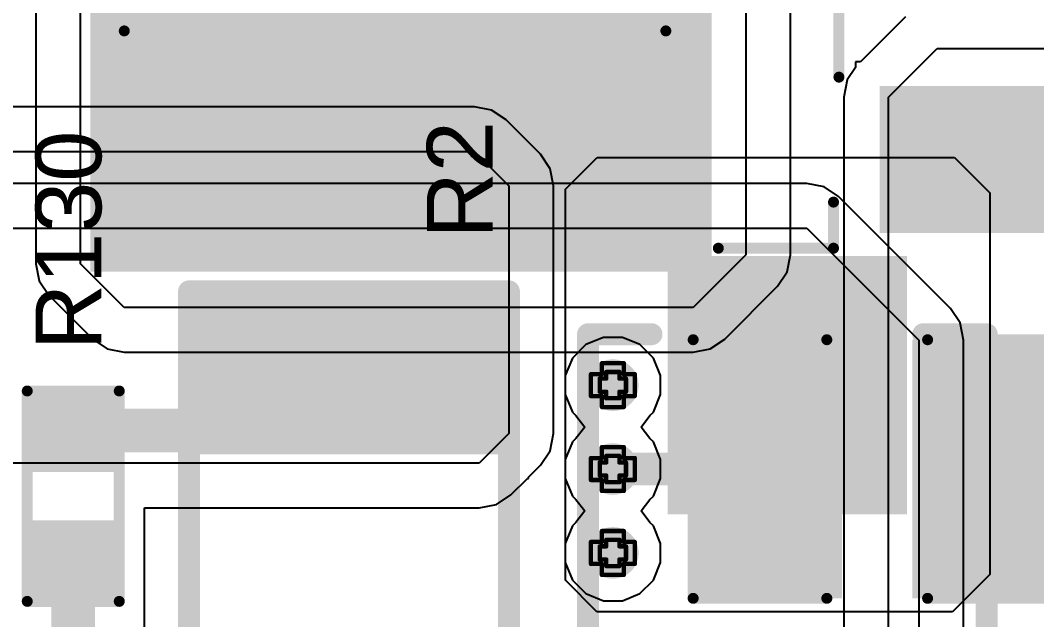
# Model space of a CAD drawing. Header units: inches. Extents: x 0 to 198, y 0 to 199.
# Drawn here: x 5.2426 to 5.7064, y 2.9414 to 3.2148 of the extents above; entities that cross this region are included whole.
import ezdxf

# ---------------------------------------------------------------- set-up
doc = ezdxf.new("R2010")
doc.units = ezdxf.units.IN
doc.header["$MEASUREMENT"] = 0
for name, color, linetype in [('Bottom Layer', 5, 'Continuous'), ('Bottom Overlay', 54, 'Continuous'), ('Bottom Paste', 16, 'Continuous'), ('Bottom Solder', 6, 'Continuous'), ('Drill Drawing', 1, 'Continuous'), ('Layer 1', 16, 'Continuous'), ('Layer 2', 76, 'Continuous'), ('Top Layer', 1, 'Continuous'), ('Top Overlay', 2, 'Continuous'), ('Top Paste', 8, 'Continuous'), ('Top Solder', 216, 'Continuous'), ('Via Holes', 16, 'Continuous')]:
    doc.layers.add(name, color=color, linetype=linetype)
doc.styles.add('Arial', font='', dxfattribs={"height": 0.2})
doc.styles.get('Arial').set_extended_font_data('Arial')

# ---------------------------------------------------------------- blocks, each defined once
blk = doc.blocks.new('R___0603_8')
at = {"layer": 'Top Layer'}
for points in [[(-0.0149996, 0.0175009), (-0.0149996, -0.0174991), (-0.0449996, -0.0174991), (-0.0449996, 0.0175009)], [(0.0450004, 0.0175009), (0.0450004, -0.0174991), (0.0150004, -0.0174991), (0.0150004, 0.0175009)]]:
    blk.add_hatch(color=1, dxfattribs=at).paths.add_polyline_path(points)
at = {"layer": 'Top Paste'}
for points in [[(-0.0149996, 0.0175009), (-0.0149996, -0.0174991), (-0.0449996, -0.0174991), (-0.0449996, 0.0175009)], [(0.0450004, 0.0175009), (0.0450004, -0.0174991), (0.0150004, -0.0174991), (0.0150004, 0.0175009)]]:
    blk.add_hatch(color=8, dxfattribs=at).paths.add_polyline_path(points)
at = {"layer": 'Top Solder'}
for points in [[(-0.0109996, 0.0215009), (-0.0109996, -0.0214991), (-0.0489996, -0.0214991), (-0.0489996, 0.0215009)], [(0.0490004, 0.0215009), (0.0490004, -0.0214991), (0.0110004, -0.0214991), (0.0110004, 0.0215009)]]:
    blk.add_hatch(color=216, dxfattribs=at).paths.add_polyline_path(points)
at = {"layer": 'Top Overlay'}
for points in [[(-0.0479996, 0.0210009, 0.005, 0.005, 0), (-0.0479996, -0.0209991, 0.005, 0.005, 0)], [(-0.0479996, 0.0210009, 0.005, 0.005, 0), (0.0480004, 0.0210009, 0.005, 0.005, 0)], [(0.0480004, 0.0210009, 0.005, 0.005, 0), (0.0480004, -0.0209991, 0.005, 0.005, 0)], [(-0.0479996, -0.0209991, 0.005, 0.005, 0), (0.0480004, -0.0209991, 0.005, 0.005, 0)]]:
    blk.add_lwpolyline(points, format="xyseb", dxfattribs=at)
for points in [[(-0.0492496, 0.0210009, 0.0025, 0.0025, 1), (-0.0467496, 0.0210009, 0.0025, 0.0025, 1)], [(-0.0492496, 0.0210009, 0.0025, 0.0025, 1), (-0.0467496, 0.0210009, 0.0025, 0.0025, 1)], [(0.0467504, 0.0210009, 0.0025, 0.0025, 1), (0.0492504, 0.0210009, 0.0025, 0.0025, 1)], [(0.0467504, 0.0210009, 0.0025, 0.0025, 1), (0.0492504, 0.0210009, 0.0025, 0.0025, 1)], [(-0.0492496, -0.0209991, 0.0025, 0.0025, 1), (-0.0467496, -0.0209991, 0.0025, 0.0025, 1)], [(-0.0492496, -0.0209991, 0.0025, 0.0025, 1), (-0.0467496, -0.0209991, 0.0025, 0.0025, 1)], [(0.0467504, -0.0209991, 0.0025, 0.0025, 1), (0.0492504, -0.0209991, 0.0025, 0.0025, 1)], [(0.0467504, -0.0209991, 0.0025, 0.0025, 1), (0.0492504, -0.0209991, 0.0025, 0.0025, 1)]]:
    blk.add_lwpolyline(points, format="xyseb", close=True, dxfattribs=at)
blk = doc.blocks.new('C____E_16')
at = {"layer": 'Top Layer'}
for points in [[(-0.05492085, 0.05059045), (0.05492165, 0.05059045), (0.05492165, -0.05059065), (-0.05492085, -0.05059065)], [(0.19862115, 0.05059045), (0.30846365, 0.05059045), (0.30846365, -0.05059065), (0.19862115, -0.05059065)]]:
    blk.add_hatch(color=1, dxfattribs=at).paths.add_polyline_path(points)
at = {"layer": 'Top Paste'}
for points in [[(-0.05492085, 0.05059045), (0.05492165, 0.05059045), (0.05492165, -0.05059065), (-0.05492085, -0.05059065)], [(0.19862115, 0.05059045), (0.30846365, 0.05059045), (0.30846365, -0.05059065), (0.19862115, -0.05059065)]]:
    blk.add_hatch(color=8, dxfattribs=at).paths.add_polyline_path(points)
at = {"layer": 'Top Solder'}
for points in [[(-0.05892085, 0.05459045), (0.05892165, 0.05459045), (0.05892165, -0.05459065), (-0.05892085, -0.05459065)], [(0.19462115, 0.05459045), (0.31246365, 0.05459045), (0.31246365, -0.05459065), (0.19462115, -0.05459065)]]:
    blk.add_hatch(color=216, dxfattribs=at).paths.add_polyline_path(points)
at = {"layer": 'Top Overlay'}
for points in [[(-0.0452276, 0.0899999, 0.01, 0.01, 0), (-0.0452276, 0.0609999, 0.01, 0.01, 0)], [(-0.0152276, 0.0909999, 0.01, 0.01, 0), (-0.0152276, 0.0619999, 0.01, 0.01, 0)], [(-0.0152276, 0.0909999, 0.01, 0.01, 0), (0.2767724, 0.0909999, 0.01, 0.01, 0)], [(0.2767724, 0.0909999, 0.01, 0.01, 0), (0.2767724, 0.0619999, 0.01, 0.01, 0)], [(-0.0612276, 0.0749999, 0.01, 0.01, 0), (-0.0282276, 0.0749999, 0.01, 0.01, 0)], [(-0.0152276, -0.0620001, 0.01, 0.01, 0), (-0.0152276, -0.0910001, 0.01, 0.01, 0)], [(0.2767724, -0.0620001, 0.01, 0.01, 0), (0.2767724, -0.0910001, 0.01, 0.01, 0)], [(-0.0152276, -0.0910001, 0.01, 0.01, 0), (0.2767724, -0.0910001, 0.01, 0.01, 0)]]:
    blk.add_lwpolyline(points, format="xyseb", dxfattribs=at)
for points in [[(-0.0477276, 0.0899999, 0.005, 0.005, 1), (-0.0427276, 0.0899999, 0.005, 0.005, 1)], [(-0.0177276, 0.0909999, 0.005, 0.005, 1), (-0.0127276, 0.0909999, 0.005, 0.005, 1)], [(-0.0177276, 0.0909999, 0.005, 0.005, 1), (-0.0127276, 0.0909999, 0.005, 0.005, 1)], [(0.2742724, 0.0909999, 0.005, 0.005, 1), (0.2792724, 0.0909999, 0.005, 0.005, 1)], [(0.2742724, 0.0909999, 0.005, 0.005, 1), (0.2792724, 0.0909999, 0.005, 0.005, 1)], [(-0.0637276, 0.0749999, 0.005, 0.005, 1), (-0.0587276, 0.0749999, 0.005, 0.005, 1)], [(-0.0307276, 0.0749999, 0.005, 0.005, 1), (-0.0257276, 0.0749999, 0.005, 0.005, 1)], [(-0.0477276, 0.0609999, 0.005, 0.005, 1), (-0.0427276, 0.0609999, 0.005, 0.005, 1)], [(-0.0177276, 0.0619999, 0.005, 0.005, 1), (-0.0127276, 0.0619999, 0.005, 0.005, 1)], [(0.2742724, 0.0619999, 0.005, 0.005, 1), (0.2792724, 0.0619999, 0.005, 0.005, 1)], [(-0.0177276, -0.0620001, 0.005, 0.005, 1), (-0.0127276, -0.0620001, 0.005, 0.005, 1)], [(0.2742724, -0.0620001, 0.005, 0.005, 1), (0.2792724, -0.0620001, 0.005, 0.005, 1)], [(-0.0177276, -0.0910001, 0.005, 0.005, 1), (-0.0127276, -0.0910001, 0.005, 0.005, 1)], [(-0.0177276, -0.0910001, 0.005, 0.005, 1), (-0.0127276, -0.0910001, 0.005, 0.005, 1)], [(0.2742724, -0.0910001, 0.005, 0.005, 1), (0.2792724, -0.0910001, 0.005, 0.005, 1)], [(0.2742724, -0.0910001, 0.005, 0.005, 1), (0.2792724, -0.0910001, 0.005, 0.005, 1)]]:
    blk.add_lwpolyline(points, format="xyseb", close=True, dxfattribs=at)
blk = doc.blocks.new('RES_2512_189')
at = {"layer": 'Top Layer'}
for points in [[(-0.15944965, 0.06693005), (-0.09645755, 0.06693005), (-0.09645755, -0.06692825), (-0.15944965, -0.06692825)], [(0.09645635, 0.06693005), (0.15944845, 0.06693005), (0.15944845, -0.06692825), (0.09645635, -0.06692825)]]:
    blk.add_hatch(color=1, dxfattribs=at).paths.add_polyline_path(points)
at = {"layer": 'Top Paste'}
for points in [[(-0.15944965, 0.06693005), (-0.09645755, 0.06693005), (-0.09645755, -0.06692825), (-0.15944965, -0.06692825)], [(0.09645635, 0.06693005), (0.15944845, 0.06693005), (0.15944845, -0.06692825), (0.09645635, -0.06692825)]]:
    blk.add_hatch(color=8, dxfattribs=at).paths.add_polyline_path(points)
at = {"layer": 'Top Solder'}
for points in [[(-0.16344965, 0.07093005), (-0.09245755, 0.07093005), (-0.09245755, -0.07092825), (-0.16344965, -0.07092825)], [(0.09245635, 0.07093005), (0.16344845, 0.07093005), (0.16344845, -0.07092825), (0.09245635, -0.07092825)]]:
    blk.add_hatch(color=216, dxfattribs=at).paths.add_polyline_path(points)
at = {"layer": 'Top Overlay'}
for points in [[(-0.1669996, 0.0730009, 0.01, 0.01, 0), (-0.1669996, -0.0729991, 0.01, 0.01, 0)], [(-0.1669996, 0.0730009, 0.01, 0.01, 0), (0.1667944, 0.0730009, 0.01, 0.01, 0)], [(0.1667944, 0.0730009, 0.01, 0.01, 0), (0.1667944, -0.0729991, 0.01, 0.01, 0)], [(-0.1669996, -0.0729991, 0.01, 0.01, 0), (0.1667944, -0.0729991, 0.01, 0.01, 0)]]:
    blk.add_lwpolyline(points, format="xyseb", dxfattribs=at)
for points in [[(-0.1694996, 0.0730009, 0.005, 0.005, 1), (-0.1644996, 0.0730009, 0.005, 0.005, 1)], [(-0.1694996, 0.0730009, 0.005, 0.005, 1), (-0.1644996, 0.0730009, 0.005, 0.005, 1)], [(0.1642944, 0.0730009, 0.005, 0.005, 1), (0.1692944, 0.0730009, 0.005, 0.005, 1)], [(0.1642944, 0.0730009, 0.005, 0.005, 1), (0.1692944, 0.0730009, 0.005, 0.005, 1)], [(-0.1694996, -0.0729991, 0.005, 0.005, 1), (-0.1644996, -0.0729991, 0.005, 0.005, 1)], [(-0.1694996, -0.0729991, 0.005, 0.005, 1), (-0.1644996, -0.0729991, 0.005, 0.005, 1)], [(0.1642944, -0.0729991, 0.005, 0.005, 1), (0.1692944, -0.0729991, 0.005, 0.005, 1)], [(0.1642944, -0.0729991, 0.005, 0.005, 1), (0.1692944, -0.0729991, 0.005, 0.005, 1)]]:
    blk.add_lwpolyline(points, format="xyseb", close=True, dxfattribs=at)
blk = doc.blocks.new('TO_252_2L_B_197')
at = {"layer": 'Bottom Layer'}
for points in [[(0.06102365, 0.1850394), (0.12007875, 0.1850394), (0.12007875, 0.0866142), (0.06102365, 0.0866142)], [(-0.1377953, 0.0019684), (0.1377953, 0.0019684), (0.1377953, -0.2736222), (-0.1377953, -0.2736222)]]:
    blk.add_hatch(color=5, dxfattribs=at).paths.add_polyline_path(points)
at = {"layer": 'Bottom Paste'}
for points in [[(0.06102365, 0.1850394), (0.12007875, 0.1850394), (0.12007875, 0.0866142), (0.06102365, 0.0866142)], [(-0.1377953, 0.0019684), (0.1377953, 0.0019684), (0.1377953, -0.2736222), (-0.1377953, -0.2736222)]]:
    blk.add_hatch(color=16, dxfattribs=at).paths.add_polyline_path(points)
at = {"layer": 'Bottom Solder'}
for points in [[(0.05702365, 0.1890394), (0.12407875, 0.1890394), (0.12407875, 0.0826142), (0.05702365, 0.0826142)], [(-0.1417953, 0.0059684), (0.1417953, 0.0059684), (0.1417953, -0.2776222), (-0.1417953, -0.2776222)]]:
    blk.add_hatch(color=6, dxfattribs=at).paths.add_polyline_path(points)
at = {"layer": 'Bottom Overlay'}
for points in [[(0.053, 0.064, 0.005, 0.005, 0), (-0.056, 0.064, 0.005, 0.005, 0)], [(0.1310464, 0.0615264, 0.005, 0.005, 0), (0.11, 0.0615264, 0.005, 0.005, 0)], [(0.1310464, 0.0089408, 0.005, 0.005, 0), (0.1310464, 0.0615264, 0.005, 0.005, 0)]]:
    blk.add_lwpolyline(points, format="xyseb", dxfattribs=at)
for points in [[(0.05175, 0.064, 0.0025, 0.0025, 1), (0.05425, 0.064, 0.0025, 0.0025, 1)], [(0.10875, 0.0615264, 0.0025, 0.0025, 1), (0.11125, 0.0615264, 0.0025, 0.0025, 1)], [(0.1297964, 0.0615264, 0.0025, 0.0025, 1), (0.1322964, 0.0615264, 0.0025, 0.0025, 1)], [(0.1297964, 0.0615264, 0.0025, 0.0025, 1), (0.1322964, 0.0615264, 0.0025, 0.0025, 1)], [(0.1297964, 0.0089408, 0.0025, 0.0025, 1), (0.1322964, 0.0089408, 0.0025, 0.0025, 1)]]:
    blk.add_lwpolyline(points, format="xyseb", close=True, dxfattribs=at)
blk = doc.blocks.new('C___1210_B_357')
at = {"layer": 'Bottom Layer'}
for points in [[(-0.0800009, 0.055), (-0.0200009, 0.055), (-0.0200009, -0.055), (-0.0800009, -0.055)], [(0.0199991, 0.055), (0.0799991, 0.055), (0.0799991, -0.055), (0.0199991, -0.055)]]:
    blk.add_hatch(color=5, dxfattribs=at).paths.add_polyline_path(points)
at = {"layer": 'Bottom Paste'}
for points in [[(-0.0800009, 0.055), (-0.0200009, 0.055), (-0.0200009, -0.055), (-0.0800009, -0.055)], [(0.0199991, 0.055), (0.0799991, 0.055), (0.0799991, -0.055), (0.0199991, -0.055)]]:
    blk.add_hatch(color=16, dxfattribs=at).paths.add_polyline_path(points)
at = {"layer": 'Bottom Solder'}
for points in [[(-0.0840009, 0.059), (-0.0160009, 0.059), (-0.0160009, -0.059), (-0.0840009, -0.059)], [(0.0159991, 0.059), (0.0839991, 0.059), (0.0839991, -0.059), (0.0159991, -0.059)]]:
    blk.add_hatch(color=6, dxfattribs=at).paths.add_polyline_path(points)
at = {"layer": 'Bottom Overlay'}
for points in [[(-0.0840009, 0.059, 0.005, 0.005, 0), (-0.0230009, 0.059, 0.005, 0.005, 0)], [(-0.0840009, -0.059, 0.005, 0.005, 0), (-0.0840009, 0.059, 0.005, 0.005, 0)], [(0.0229991, 0.059, 0.005, 0.005, 0), (0.0839991, 0.059, 0.005, 0.005, 0)], [(0.0839991, -0.059, 0.005, 0.005, 0), (0.0839991, 0.059, 0.005, 0.005, 0)], [(-0.0840009, -0.059, 0.005, 0.005, 0), (-0.0230009, -0.059, 0.005, 0.005, 0)], [(0.0229991, -0.059, 0.005, 0.005, 0), (0.0839991, -0.059, 0.005, 0.005, 0)]]:
    blk.add_lwpolyline(points, format="xyseb", dxfattribs=at)
for points in [[(-0.0852509, 0.059, 0.0025, 0.0025, 1), (-0.0827509, 0.059, 0.0025, 0.0025, 1)], [(-0.0852509, 0.059, 0.0025, 0.0025, 1), (-0.0827509, 0.059, 0.0025, 0.0025, 1)], [(-0.0242509, 0.059, 0.0025, 0.0025, 1), (-0.0217509, 0.059, 0.0025, 0.0025, 1)], [(0.0217491, 0.059, 0.0025, 0.0025, 1), (0.0242491, 0.059, 0.0025, 0.0025, 1)], [(0.0827491, 0.059, 0.0025, 0.0025, 1), (0.0852491, 0.059, 0.0025, 0.0025, 1)], [(0.0827491, 0.059, 0.0025, 0.0025, 1), (0.0852491, 0.059, 0.0025, 0.0025, 1)], [(-0.0852509, -0.059, 0.0025, 0.0025, 1), (-0.0827509, -0.059, 0.0025, 0.0025, 1)], [(-0.0852509, -0.059, 0.0025, 0.0025, 1), (-0.0827509, -0.059, 0.0025, 0.0025, 1)], [(-0.0242509, -0.059, 0.0025, 0.0025, 1), (-0.0217509, -0.059, 0.0025, 0.0025, 1)], [(0.0217491, -0.059, 0.0025, 0.0025, 1), (0.0242491, -0.059, 0.0025, 0.0025, 1)], [(0.0827491, -0.059, 0.0025, 0.0025, 1), (0.0852491, -0.059, 0.0025, 0.0025, 1)], [(0.0827491, -0.059, 0.0025, 0.0025, 1), (0.0852491, -0.059, 0.0025, 0.0025, 1)]]:
    blk.add_lwpolyline(points, format="xyseb", close=True, dxfattribs=at)

msp = doc.modelspace()

# ---------------------------------------------------------------- hatches: boundary and pattern name
at = {"layer": 'Bottom Layer'}
h = msp.add_hatch(color=5, dxfattribs=at)
edge = h.paths.add_edge_path()
edge.add_arc((5.513, 3.0483691), 0.011811, 0, 360)
h = msp.add_hatch(color=5, dxfattribs=at)
edge = h.paths.add_edge_path()
edge.add_arc((5.513, 3.010087), 0.011811, 0, 360)
h = msp.add_hatch(color=5, dxfattribs=at)
edge = h.paths.add_edge_path()
edge.add_arc((5.513, 2.9718049), 0.011811, 0, 360)
at = {"layer": 'Layer 1'}
h = msp.add_hatch(color=16, dxfattribs=at)
edge = h.paths.add_edge_path()
edge.add_arc((5.513, 3.0483691), 0.011811, 0, 360)
h = msp.add_hatch(color=16, dxfattribs=at)
edge = h.paths.add_edge_path()
edge.add_arc((5.513, 3.010087), 0.011811, 0, 360)
h = msp.add_hatch(color=16, dxfattribs=at)
edge = h.paths.add_edge_path()
edge.add_arc((5.513, 2.9718049), 0.011811, 0, 360)
at = {"layer": 'Layer 2'}
h = msp.add_hatch(color=76, dxfattribs=at)
edge = h.paths.add_edge_path()
edge.add_arc((5.513, 3.0483691), 0.011811, 0, 360)
h = msp.add_hatch(color=76, dxfattribs=at)
edge = h.paths.add_edge_path()
edge.add_arc((5.513, 3.010087), 0.011811, 0, 360)
h = msp.add_hatch(color=76, dxfattribs=at)
edge = h.paths.add_edge_path()
edge.add_arc((5.513, 2.9718049), 0.011811, 0, 360)
at = {"layer": 'Top Layer'}
h = msp.add_hatch(color=1, dxfattribs=at)
edge = h.paths.add_edge_path()
edge.add_arc((5.513, 3.0483691), 0.011811, 0, 360)
h = msp.add_hatch(color=1, dxfattribs=at)
edge = h.paths.add_edge_path()
edge.add_arc((5.513, 3.010087), 0.011811, 0, 360)
h = msp.add_hatch(color=1, dxfattribs=at)
edge = h.paths.add_edge_path()
edge.add_arc((5.513, 2.9718049), 0.011811, 0, 360)
at = {"layer": 'Via Holes'}
h = msp.add_hatch(color=7, dxfattribs=at)
edge = h.paths.add_edge_path()
edge.add_arc((5.513, 3.0483691), 0.0059055, 0, 360)
h = msp.add_hatch(color=7, dxfattribs=at)
edge = h.paths.add_edge_path()
edge.add_arc((5.513, 3.010087), 0.0059055, 0, 360)
h = msp.add_hatch(color=7, dxfattribs=at)
edge = h.paths.add_edge_path()
edge.add_arc((5.513, 2.9718049), 0.0059055, 0, 360)

# ---------------------------------------------------------------- linework, layer by layer
at = {"layer": 'Bottom Layer'}
for p, q in [((5.27, 3.1037817), (5.2699998, 3.6040417)), ((5.249608, 3.4938103), (5.2496082, 3.1037817)), ((5.5737395, 3.3813003), (5.5737395, 3.1078835)), ((5.5941313, 3.1078835), (5.5941313, 3.3813003)), ((5.6465808, 3.2164192), (5.6260338, 3.1958722)), ((5.638807, 3.179807), (5.661, 3.202)), ((5.661, 3.202), (5.9419996, 3.202)), ((5.623807, 3.193357), (5.6199674, 3.1876106)), ((5.6260338, 3.1958722), (5.623807, 3.1958722)), ((5.623807, 3.1958722), (5.623807, 3.193357)), ((5.6199674, 3.1876106), (5.6184152, 3.179807)), ((5.6184152, 3.179807), (5.6184152, 3.103807)), ((5.638807, 3.103807), (5.638807, 3.179807)), ((5.2496082, 3.1037817), (5.2511604, 3.0959781)), ((5.29, 3.0837817), (5.27, 3.1037817)), ((5.5737395, 3.1078835), (5.5496377, 3.0837817)), ((5.5925791, 3.1000799), (5.5941313, 3.1078835)), ((5.6184152, 3.103807), (5.6184151, 2.7210191)), ((5.6388069, 2.7125726), (5.638807, 3.103807)), ((5.5881587, 3.0934643), (5.5925791, 3.1000799)), ((5.2511604, 3.0959781), (5.2555808, 3.0893625)), ((5.5640569, 3.0693625), (5.5881587, 3.0934643)), ((5.2555808, 3.0893625), (5.2755808, 3.0693625)), ((5.5496377, 3.0837817), (5.29, 3.0837817)), ((5.2755808, 3.0693625), (5.2821964, 3.0649421)), ((5.5574413, 3.0649421), (5.5640569, 3.0693625)), ((5.2821964, 3.0649421), (5.29, 3.0633899)), ((5.29, 3.0633899), (5.5496377, 3.0633899)), ((5.5496377, 3.0633899), (5.5574413, 3.0649421))]:
    msp.add_line(p, q, dxfattribs=at)
msp.add_lwpolyline([(5.513, 3.010087, 0.015, 0.015, 0), (5.5836616, 3.010087, 0.015, 0.015, 0)], format="xyseb", dxfattribs=at)
for points in [[(5.50925, 3.010087, 0.0075, 0.0075, 1), (5.51675, 3.010087, 0.0075, 0.0075, 1)], [(5.5799116, 3.010087, 0.0075, 0.0075, 1), (5.5874116, 3.010087, 0.0075, 0.0075, 1)]]:
    msp.add_lwpolyline(points, format="xyseb", close=True, dxfattribs=at)
at = {"layer": 'Drill Drawing'}
for points in [[(5.508, 3.0533691, 0.002, 0.002, 0), (5.508, 3.0583691, 0.002, 0.002, 0)], [(5.508, 3.0583691, 0.002, 0.002, 0), (5.518, 3.0583691, 0.002, 0.002, 0)], [(5.518, 3.0533691, 0.002, 0.002, 0), (5.518, 3.0583691, 0.002, 0.002, 0)], [(5.503, 3.0433691, 0.002, 0.002, 0), (5.503, 3.0533691, 0.002, 0.002, 0)], [(5.503, 3.0533691, 0.002, 0.002, 0), (5.508, 3.0533691, 0.002, 0.002, 0)], [(5.507, 3.0453691, 0.002, 0.002, 0), (5.507, 3.0513691, 0.002, 0.002, 0)], [(5.507, 3.0513691, 0.002, 0.002, 0), (5.51, 3.0513691, 0.002, 0.002, 0)], [(5.51, 3.0513691, 0.002, 0.002, 0), (5.51, 3.0543691, 0.002, 0.002, 0)], [(5.51, 3.0543691, 0.002, 0.002, 0), (5.516, 3.0543691, 0.002, 0.002, 0)], [(5.516, 3.0513691, 0.002, 0.002, 0), (5.516, 3.0543691, 0.002, 0.002, 0)], [(5.516, 3.0513691, 0.002, 0.002, 0), (5.519, 3.0513691, 0.002, 0.002, 0)], [(5.518, 3.0533691, 0.002, 0.002, 0), (5.523, 3.0533691, 0.002, 0.002, 0)], [(5.519, 3.0453691, 0.002, 0.002, 0), (5.519, 3.0513691, 0.002, 0.002, 0)], [(5.523, 3.0433691, 0.002, 0.002, 0), (5.523, 3.0533691, 0.002, 0.002, 0)], [(5.503, 3.0433691, 0.002, 0.002, 0), (5.508, 3.0433691, 0.002, 0.002, 0)], [(5.507, 3.0453691, 0.002, 0.002, 0), (5.51, 3.0453691, 0.002, 0.002, 0)], [(5.508, 3.0383691, 0.002, 0.002, 0), (5.508, 3.0433691, 0.002, 0.002, 0)], [(5.51, 3.0423691, 0.002, 0.002, 0), (5.51, 3.0453691, 0.002, 0.002, 0)], [(5.51, 3.0423691, 0.002, 0.002, 0), (5.516, 3.0423691, 0.002, 0.002, 0)], [(5.516, 3.0453691, 0.002, 0.002, 0), (5.519, 3.0453691, 0.002, 0.002, 0)], [(5.516, 3.0423691, 0.002, 0.002, 0), (5.516, 3.0453691, 0.002, 0.002, 0)], [(5.518, 3.0433691, 0.002, 0.002, 0), (5.523, 3.0433691, 0.002, 0.002, 0)], [(5.518, 3.0383691, 0.002, 0.002, 0), (5.518, 3.0433691, 0.002, 0.002, 0)], [(5.508, 3.0383691, 0.002, 0.002, 0), (5.518, 3.0383691, 0.002, 0.002, 0)], [(5.508, 3.015087, 0.002, 0.002, 0), (5.508, 3.020087, 0.002, 0.002, 0)], [(5.508, 3.020087, 0.002, 0.002, 0), (5.518, 3.020087, 0.002, 0.002, 0)], [(5.518, 3.015087, 0.002, 0.002, 0), (5.518, 3.020087, 0.002, 0.002, 0)], [(5.503, 3.005087, 0.002, 0.002, 0), (5.503, 3.015087, 0.002, 0.002, 0)], [(5.503, 3.015087, 0.002, 0.002, 0), (5.508, 3.015087, 0.002, 0.002, 0)], [(5.51, 3.013087, 0.002, 0.002, 0), (5.51, 3.016087, 0.002, 0.002, 0)], [(5.51, 3.016087, 0.002, 0.002, 0), (5.516, 3.016087, 0.002, 0.002, 0)], [(5.516, 3.013087, 0.002, 0.002, 0), (5.516, 3.016087, 0.002, 0.002, 0)], [(5.518, 3.015087, 0.002, 0.002, 0), (5.523, 3.015087, 0.002, 0.002, 0)], [(5.523, 3.005087, 0.002, 0.002, 0), (5.523, 3.015087, 0.002, 0.002, 0)], [(5.507, 3.007087, 0.002, 0.002, 0), (5.507, 3.013087, 0.002, 0.002, 0)], [(5.507, 3.013087, 0.002, 0.002, 0), (5.51, 3.013087, 0.002, 0.002, 0)], [(5.516, 3.013087, 0.002, 0.002, 0), (5.519, 3.013087, 0.002, 0.002, 0)], [(5.519, 3.007087, 0.002, 0.002, 0), (5.519, 3.013087, 0.002, 0.002, 0)], [(5.503, 3.005087, 0.002, 0.002, 0), (5.508, 3.005087, 0.002, 0.002, 0)], [(5.507, 3.007087, 0.002, 0.002, 0), (5.51, 3.007087, 0.002, 0.002, 0)], [(5.508, 3.000087, 0.002, 0.002, 0), (5.508, 3.005087, 0.002, 0.002, 0)], [(5.51, 3.004087, 0.002, 0.002, 0), (5.51, 3.007087, 0.002, 0.002, 0)], [(5.516, 3.007087, 0.002, 0.002, 0), (5.519, 3.007087, 0.002, 0.002, 0)], [(5.516, 3.004087, 0.002, 0.002, 0), (5.516, 3.007087, 0.002, 0.002, 0)], [(5.518, 3.005087, 0.002, 0.002, 0), (5.523, 3.005087, 0.002, 0.002, 0)], [(5.518, 3.000087, 0.002, 0.002, 0), (5.518, 3.005087, 0.002, 0.002, 0)], [(5.51, 3.004087, 0.002, 0.002, 0), (5.516, 3.004087, 0.002, 0.002, 0)], [(5.508, 3.000087, 0.002, 0.002, 0), (5.518, 3.000087, 0.002, 0.002, 0)], [(5.508, 2.9768049, 0.002, 0.002, 0), (5.508, 2.9818049, 0.002, 0.002, 0)], [(5.508, 2.9818049, 0.002, 0.002, 0), (5.518, 2.9818049, 0.002, 0.002, 0)], [(5.518, 2.9768049, 0.002, 0.002, 0), (5.518, 2.9818049, 0.002, 0.002, 0)], [(5.51, 2.9748049, 0.002, 0.002, 0), (5.51, 2.9778049, 0.002, 0.002, 0)], [(5.51, 2.9778049, 0.002, 0.002, 0), (5.516, 2.9778049, 0.002, 0.002, 0)], [(5.516, 2.9748049, 0.002, 0.002, 0), (5.516, 2.9778049, 0.002, 0.002, 0)], [(5.503, 2.9668049, 0.002, 0.002, 0), (5.503, 2.9768049, 0.002, 0.002, 0)], [(5.503, 2.9768049, 0.002, 0.002, 0), (5.508, 2.9768049, 0.002, 0.002, 0)], [(5.507, 2.9688049, 0.002, 0.002, 0), (5.507, 2.9748049, 0.002, 0.002, 0)], [(5.507, 2.9748049, 0.002, 0.002, 0), (5.51, 2.9748049, 0.002, 0.002, 0)], [(5.516, 2.9748049, 0.002, 0.002, 0), (5.519, 2.9748049, 0.002, 0.002, 0)], [(5.518, 2.9768049, 0.002, 0.002, 0), (5.523, 2.9768049, 0.002, 0.002, 0)], [(5.519, 2.9688049, 0.002, 0.002, 0), (5.519, 2.9748049, 0.002, 0.002, 0)], [(5.523, 2.9668049, 0.002, 0.002, 0), (5.523, 2.9768049, 0.002, 0.002, 0)], [(5.507, 2.9688049, 0.002, 0.002, 0), (5.51, 2.9688049, 0.002, 0.002, 0)], [(5.51, 2.9658049, 0.002, 0.002, 0), (5.51, 2.9688049, 0.002, 0.002, 0)], [(5.516, 2.9688049, 0.002, 0.002, 0), (5.519, 2.9688049, 0.002, 0.002, 0)], [(5.516, 2.9658049, 0.002, 0.002, 0), (5.516, 2.9688049, 0.002, 0.002, 0)], [(5.503, 2.9668049, 0.002, 0.002, 0), (5.508, 2.9668049, 0.002, 0.002, 0)], [(5.508, 2.9618049, 0.002, 0.002, 0), (5.508, 2.9668049, 0.002, 0.002, 0)], [(5.51, 2.9658049, 0.002, 0.002, 0), (5.516, 2.9658049, 0.002, 0.002, 0)], [(5.518, 2.9668049, 0.002, 0.002, 0), (5.523, 2.9668049, 0.002, 0.002, 0)], [(5.518, 2.9618049, 0.002, 0.002, 0), (5.518, 2.9668049, 0.002, 0.002, 0)], [(5.508, 2.9618049, 0.002, 0.002, 0), (5.518, 2.9618049, 0.002, 0.002, 0)]]:
    msp.add_lwpolyline(points, format="xyseb", dxfattribs=at)
for points in [[(5.5075, 3.0583691, 0.001, 0.001, 1), (5.5085, 3.0583691, 0.001, 0.001, 1)], [(5.5075, 3.0583691, 0.001, 0.001, 1), (5.5085, 3.0583691, 0.001, 0.001, 1)], [(5.5175, 3.0583691, 0.001, 0.001, 1), (5.5185, 3.0583691, 0.001, 0.001, 1)], [(5.5175, 3.0583691, 0.001, 0.001, 1), (5.5185, 3.0583691, 0.001, 0.001, 1)], [(5.5025, 3.0533691, 0.001, 0.001, 1), (5.5035, 3.0533691, 0.001, 0.001, 1)], [(5.5025, 3.0533691, 0.001, 0.001, 1), (5.5035, 3.0533691, 0.001, 0.001, 1)], [(5.5065, 3.0513691, 0.001, 0.001, 1), (5.5075, 3.0513691, 0.001, 0.001, 1)], [(5.5065, 3.0513691, 0.001, 0.001, 1), (5.5075, 3.0513691, 0.001, 0.001, 1)], [(5.5075, 3.0533691, 0.001, 0.001, 1), (5.5085, 3.0533691, 0.001, 0.001, 1)], [(5.5075, 3.0533691, 0.001, 0.001, 1), (5.5085, 3.0533691, 0.001, 0.001, 1)], [(5.5095, 3.0543691, 0.001, 0.001, 1), (5.5105, 3.0543691, 0.001, 0.001, 1)], [(5.5095, 3.0543691, 0.001, 0.001, 1), (5.5105, 3.0543691, 0.001, 0.001, 1)], [(5.5095, 3.0513691, 0.001, 0.001, 1), (5.5105, 3.0513691, 0.001, 0.001, 1)], [(5.5095, 3.0513691, 0.001, 0.001, 1), (5.5105, 3.0513691, 0.001, 0.001, 1)], [(5.5155, 3.0543691, 0.001, 0.001, 1), (5.5165, 3.0543691, 0.001, 0.001, 1)], [(5.5155, 3.0543691, 0.001, 0.001, 1), (5.5165, 3.0543691, 0.001, 0.001, 1)], [(5.5155, 3.0513691, 0.001, 0.001, 1), (5.5165, 3.0513691, 0.001, 0.001, 1)], [(5.5155, 3.0513691, 0.001, 0.001, 1), (5.5165, 3.0513691, 0.001, 0.001, 1)], [(5.5175, 3.0533691, 0.001, 0.001, 1), (5.5185, 3.0533691, 0.001, 0.001, 1)], [(5.5175, 3.0533691, 0.001, 0.001, 1), (5.5185, 3.0533691, 0.001, 0.001, 1)], [(5.5185, 3.0513691, 0.001, 0.001, 1), (5.5195, 3.0513691, 0.001, 0.001, 1)], [(5.5185, 3.0513691, 0.001, 0.001, 1), (5.5195, 3.0513691, 0.001, 0.001, 1)], [(5.5225, 3.0533691, 0.001, 0.001, 1), (5.5235, 3.0533691, 0.001, 0.001, 1)], [(5.5225, 3.0533691, 0.001, 0.001, 1), (5.5235, 3.0533691, 0.001, 0.001, 1)], [(5.5025, 3.0433691, 0.001, 0.001, 1), (5.5035, 3.0433691, 0.001, 0.001, 1)], [(5.5025, 3.0433691, 0.001, 0.001, 1), (5.5035, 3.0433691, 0.001, 0.001, 1)], [(5.5065, 3.0453691, 0.001, 0.001, 1), (5.5075, 3.0453691, 0.001, 0.001, 1)], [(5.5065, 3.0453691, 0.001, 0.001, 1), (5.5075, 3.0453691, 0.001, 0.001, 1)], [(5.5075, 3.0433691, 0.001, 0.001, 1), (5.5085, 3.0433691, 0.001, 0.001, 1)], [(5.5075, 3.0433691, 0.001, 0.001, 1), (5.5085, 3.0433691, 0.001, 0.001, 1)], [(5.5095, 3.0453691, 0.001, 0.001, 1), (5.5105, 3.0453691, 0.001, 0.001, 1)], [(5.5095, 3.0453691, 0.001, 0.001, 1), (5.5105, 3.0453691, 0.001, 0.001, 1)], [(5.5095, 3.0423691, 0.001, 0.001, 1), (5.5105, 3.0423691, 0.001, 0.001, 1)], [(5.5095, 3.0423691, 0.001, 0.001, 1), (5.5105, 3.0423691, 0.001, 0.001, 1)], [(5.5155, 3.0453691, 0.001, 0.001, 1), (5.5165, 3.0453691, 0.001, 0.001, 1)], [(5.5155, 3.0453691, 0.001, 0.001, 1), (5.5165, 3.0453691, 0.001, 0.001, 1)], [(5.5155, 3.0423691, 0.001, 0.001, 1), (5.5165, 3.0423691, 0.001, 0.001, 1)], [(5.5155, 3.0423691, 0.001, 0.001, 1), (5.5165, 3.0423691, 0.001, 0.001, 1)], [(5.5175, 3.0433691, 0.001, 0.001, 1), (5.5185, 3.0433691, 0.001, 0.001, 1)], [(5.5175, 3.0433691, 0.001, 0.001, 1), (5.5185, 3.0433691, 0.001, 0.001, 1)], [(5.5185, 3.0453691, 0.001, 0.001, 1), (5.5195, 3.0453691, 0.001, 0.001, 1)], [(5.5185, 3.0453691, 0.001, 0.001, 1), (5.5195, 3.0453691, 0.001, 0.001, 1)], [(5.5225, 3.0433691, 0.001, 0.001, 1), (5.5235, 3.0433691, 0.001, 0.001, 1)], [(5.5225, 3.0433691, 0.001, 0.001, 1), (5.5235, 3.0433691, 0.001, 0.001, 1)], [(5.5075, 3.0383691, 0.001, 0.001, 1), (5.5085, 3.0383691, 0.001, 0.001, 1)], [(5.5075, 3.0383691, 0.001, 0.001, 1), (5.5085, 3.0383691, 0.001, 0.001, 1)], [(5.5175, 3.0383691, 0.001, 0.001, 1), (5.5185, 3.0383691, 0.001, 0.001, 1)], [(5.5175, 3.0383691, 0.001, 0.001, 1), (5.5185, 3.0383691, 0.001, 0.001, 1)], [(5.5075, 3.020087, 0.001, 0.001, 1), (5.5085, 3.020087, 0.001, 0.001, 1)], [(5.5075, 3.020087, 0.001, 0.001, 1), (5.5085, 3.020087, 0.001, 0.001, 1)], [(5.5175, 3.020087, 0.001, 0.001, 1), (5.5185, 3.020087, 0.001, 0.001, 1)], [(5.5175, 3.020087, 0.001, 0.001, 1), (5.5185, 3.020087, 0.001, 0.001, 1)], [(5.5025, 3.015087, 0.001, 0.001, 1), (5.5035, 3.015087, 0.001, 0.001, 1)], [(5.5025, 3.015087, 0.001, 0.001, 1), (5.5035, 3.015087, 0.001, 0.001, 1)], [(5.5075, 3.015087, 0.001, 0.001, 1), (5.5085, 3.015087, 0.001, 0.001, 1)], [(5.5075, 3.015087, 0.001, 0.001, 1), (5.5085, 3.015087, 0.001, 0.001, 1)], [(5.5095, 3.016087, 0.001, 0.001, 1), (5.5105, 3.016087, 0.001, 0.001, 1)], [(5.5095, 3.016087, 0.001, 0.001, 1), (5.5105, 3.016087, 0.001, 0.001, 1)], [(5.5155, 3.016087, 0.001, 0.001, 1), (5.5165, 3.016087, 0.001, 0.001, 1)], [(5.5155, 3.016087, 0.001, 0.001, 1), (5.5165, 3.016087, 0.001, 0.001, 1)], [(5.5175, 3.015087, 0.001, 0.001, 1), (5.5185, 3.015087, 0.001, 0.001, 1)], [(5.5175, 3.015087, 0.001, 0.001, 1), (5.5185, 3.015087, 0.001, 0.001, 1)], [(5.5225, 3.015087, 0.001, 0.001, 1), (5.5235, 3.015087, 0.001, 0.001, 1)], [(5.5225, 3.015087, 0.001, 0.001, 1), (5.5235, 3.015087, 0.001, 0.001, 1)], [(5.5065, 3.013087, 0.001, 0.001, 1), (5.5075, 3.013087, 0.001, 0.001, 1)], [(5.5065, 3.013087, 0.001, 0.001, 1), (5.5075, 3.013087, 0.001, 0.001, 1)], [(5.5095, 3.013087, 0.001, 0.001, 1), (5.5105, 3.013087, 0.001, 0.001, 1)], [(5.5095, 3.013087, 0.001, 0.001, 1), (5.5105, 3.013087, 0.001, 0.001, 1)], [(5.5155, 3.013087, 0.001, 0.001, 1), (5.5165, 3.013087, 0.001, 0.001, 1)], [(5.5155, 3.013087, 0.001, 0.001, 1), (5.5165, 3.013087, 0.001, 0.001, 1)], [(5.5185, 3.013087, 0.001, 0.001, 1), (5.5195, 3.013087, 0.001, 0.001, 1)], [(5.5185, 3.013087, 0.001, 0.001, 1), (5.5195, 3.013087, 0.001, 0.001, 1)], [(5.5025, 3.005087, 0.001, 0.001, 1), (5.5035, 3.005087, 0.001, 0.001, 1)], [(5.5025, 3.005087, 0.001, 0.001, 1), (5.5035, 3.005087, 0.001, 0.001, 1)], [(5.5065, 3.007087, 0.001, 0.001, 1), (5.5075, 3.007087, 0.001, 0.001, 1)], [(5.5065, 3.007087, 0.001, 0.001, 1), (5.5075, 3.007087, 0.001, 0.001, 1)], [(5.5075, 3.005087, 0.001, 0.001, 1), (5.5085, 3.005087, 0.001, 0.001, 1)], [(5.5075, 3.005087, 0.001, 0.001, 1), (5.5085, 3.005087, 0.001, 0.001, 1)], [(5.5095, 3.007087, 0.001, 0.001, 1), (5.5105, 3.007087, 0.001, 0.001, 1)], [(5.5095, 3.007087, 0.001, 0.001, 1), (5.5105, 3.007087, 0.001, 0.001, 1)], [(5.5155, 3.007087, 0.001, 0.001, 1), (5.5165, 3.007087, 0.001, 0.001, 1)], [(5.5155, 3.007087, 0.001, 0.001, 1), (5.5165, 3.007087, 0.001, 0.001, 1)], [(5.5175, 3.005087, 0.001, 0.001, 1), (5.5185, 3.005087, 0.001, 0.001, 1)], [(5.5175, 3.005087, 0.001, 0.001, 1), (5.5185, 3.005087, 0.001, 0.001, 1)], [(5.5185, 3.007087, 0.001, 0.001, 1), (5.5195, 3.007087, 0.001, 0.001, 1)], [(5.5185, 3.007087, 0.001, 0.001, 1), (5.5195, 3.007087, 0.001, 0.001, 1)], [(5.5225, 3.005087, 0.001, 0.001, 1), (5.5235, 3.005087, 0.001, 0.001, 1)], [(5.5225, 3.005087, 0.001, 0.001, 1), (5.5235, 3.005087, 0.001, 0.001, 1)], [(5.5095, 3.004087, 0.001, 0.001, 1), (5.5105, 3.004087, 0.001, 0.001, 1)], [(5.5095, 3.004087, 0.001, 0.001, 1), (5.5105, 3.004087, 0.001, 0.001, 1)], [(5.5155, 3.004087, 0.001, 0.001, 1), (5.5165, 3.004087, 0.001, 0.001, 1)], [(5.5155, 3.004087, 0.001, 0.001, 1), (5.5165, 3.004087, 0.001, 0.001, 1)], [(5.5075, 3.000087, 0.001, 0.001, 1), (5.5085, 3.000087, 0.001, 0.001, 1)], [(5.5075, 3.000087, 0.001, 0.001, 1), (5.5085, 3.000087, 0.001, 0.001, 1)], [(5.5175, 3.000087, 0.001, 0.001, 1), (5.5185, 3.000087, 0.001, 0.001, 1)], [(5.5175, 3.000087, 0.001, 0.001, 1), (5.5185, 3.000087, 0.001, 0.001, 1)], [(5.5075, 2.9818049, 0.001, 0.001, 1), (5.5085, 2.9818049, 0.001, 0.001, 1)], [(5.5075, 2.9818049, 0.001, 0.001, 1), (5.5085, 2.9818049, 0.001, 0.001, 1)], [(5.5175, 2.9818049, 0.001, 0.001, 1), (5.5185, 2.9818049, 0.001, 0.001, 1)], [(5.5175, 2.9818049, 0.001, 0.001, 1), (5.5185, 2.9818049, 0.001, 0.001, 1)], [(5.5095, 2.9778049, 0.001, 0.001, 1), (5.5105, 2.9778049, 0.001, 0.001, 1)], [(5.5095, 2.9778049, 0.001, 0.001, 1), (5.5105, 2.9778049, 0.001, 0.001, 1)], [(5.5155, 2.9778049, 0.001, 0.001, 1), (5.5165, 2.9778049, 0.001, 0.001, 1)], [(5.5155, 2.9778049, 0.001, 0.001, 1), (5.5165, 2.9778049, 0.001, 0.001, 1)], [(5.5025, 2.9768049, 0.001, 0.001, 1), (5.5035, 2.9768049, 0.001, 0.001, 1)], [(5.5025, 2.9768049, 0.001, 0.001, 1), (5.5035, 2.9768049, 0.001, 0.001, 1)], [(5.5065, 2.9748049, 0.001, 0.001, 1), (5.5075, 2.9748049, 0.001, 0.001, 1)], [(5.5065, 2.9748049, 0.001, 0.001, 1), (5.5075, 2.9748049, 0.001, 0.001, 1)], [(5.5075, 2.9768049, 0.001, 0.001, 1), (5.5085, 2.9768049, 0.001, 0.001, 1)], [(5.5075, 2.9768049, 0.001, 0.001, 1), (5.5085, 2.9768049, 0.001, 0.001, 1)], [(5.5095, 2.9748049, 0.001, 0.001, 1), (5.5105, 2.9748049, 0.001, 0.001, 1)], [(5.5095, 2.9748049, 0.001, 0.001, 1), (5.5105, 2.9748049, 0.001, 0.001, 1)], [(5.5155, 2.9748049, 0.001, 0.001, 1), (5.5165, 2.9748049, 0.001, 0.001, 1)], [(5.5155, 2.9748049, 0.001, 0.001, 1), (5.5165, 2.9748049, 0.001, 0.001, 1)], [(5.5175, 2.9768049, 0.001, 0.001, 1), (5.5185, 2.9768049, 0.001, 0.001, 1)], [(5.5175, 2.9768049, 0.001, 0.001, 1), (5.5185, 2.9768049, 0.001, 0.001, 1)], [(5.5185, 2.9748049, 0.001, 0.001, 1), (5.5195, 2.9748049, 0.001, 0.001, 1)], [(5.5185, 2.9748049, 0.001, 0.001, 1), (5.5195, 2.9748049, 0.001, 0.001, 1)], [(5.5225, 2.9768049, 0.001, 0.001, 1), (5.5235, 2.9768049, 0.001, 0.001, 1)], [(5.5225, 2.9768049, 0.001, 0.001, 1), (5.5235, 2.9768049, 0.001, 0.001, 1)], [(5.5065, 2.9688049, 0.001, 0.001, 1), (5.5075, 2.9688049, 0.001, 0.001, 1)], [(5.5065, 2.9688049, 0.001, 0.001, 1), (5.5075, 2.9688049, 0.001, 0.001, 1)], [(5.5095, 2.9688049, 0.001, 0.001, 1), (5.5105, 2.9688049, 0.001, 0.001, 1)], [(5.5095, 2.9688049, 0.001, 0.001, 1), (5.5105, 2.9688049, 0.001, 0.001, 1)], [(5.5155, 2.9688049, 0.001, 0.001, 1), (5.5165, 2.9688049, 0.001, 0.001, 1)], [(5.5155, 2.9688049, 0.001, 0.001, 1), (5.5165, 2.9688049, 0.001, 0.001, 1)], [(5.5185, 2.9688049, 0.001, 0.001, 1), (5.5195, 2.9688049, 0.001, 0.001, 1)], [(5.5185, 2.9688049, 0.001, 0.001, 1), (5.5195, 2.9688049, 0.001, 0.001, 1)], [(5.5025, 2.9668049, 0.001, 0.001, 1), (5.5035, 2.9668049, 0.001, 0.001, 1)], [(5.5025, 2.9668049, 0.001, 0.001, 1), (5.5035, 2.9668049, 0.001, 0.001, 1)], [(5.5075, 2.9668049, 0.001, 0.001, 1), (5.5085, 2.9668049, 0.001, 0.001, 1)], [(5.5075, 2.9668049, 0.001, 0.001, 1), (5.5085, 2.9668049, 0.001, 0.001, 1)], [(5.5095, 2.9658049, 0.001, 0.001, 1), (5.5105, 2.9658049, 0.001, 0.001, 1)], [(5.5095, 2.9658049, 0.001, 0.001, 1), (5.5105, 2.9658049, 0.001, 0.001, 1)], [(5.5155, 2.9658049, 0.001, 0.001, 1), (5.5165, 2.9658049, 0.001, 0.001, 1)], [(5.5155, 2.9658049, 0.001, 0.001, 1), (5.5165, 2.9658049, 0.001, 0.001, 1)], [(5.5175, 2.9668049, 0.001, 0.001, 1), (5.5185, 2.9668049, 0.001, 0.001, 1)], [(5.5175, 2.9668049, 0.001, 0.001, 1), (5.5185, 2.9668049, 0.001, 0.001, 1)], [(5.5225, 2.9668049, 0.001, 0.001, 1), (5.5235, 2.9668049, 0.001, 0.001, 1)], [(5.5225, 2.9668049, 0.001, 0.001, 1), (5.5235, 2.9668049, 0.001, 0.001, 1)], [(5.5075, 2.9618049, 0.001, 0.001, 1), (5.5085, 2.9618049, 0.001, 0.001, 1)], [(5.5075, 2.9618049, 0.001, 0.001, 1), (5.5085, 2.9618049, 0.001, 0.001, 1)], [(5.5175, 2.9618049, 0.001, 0.001, 1), (5.5185, 2.9618049, 0.001, 0.001, 1)], [(5.5175, 2.9618049, 0.001, 0.001, 1), (5.5185, 2.9618049, 0.001, 0.001, 1)]]:
    msp.add_lwpolyline(points, format="xyseb", close=True, dxfattribs=at)
at = {"layer": 'Layer 2'}
for p, q in [((5.6015727, 3.1403918), (4.9657183, 3.1403918)), ((5.6093763, 3.1388396), (5.6015727, 3.1403918)), ((5.6159918, 3.1344192), (5.6093763, 3.1388396)), ((5.615992, 3.1344189), (5.6159918, 3.1344192)), ((5.6670502, 3.0833603), (5.615992, 3.1344189)), ((4.9657178, 3.12), (5.6015726, 3.12)), ((5.6015726, 3.12), (5.6526313, 3.0689409)), ((5.6670505, 3.0833601), (5.6670502, 3.0833603)), ((5.6714709, 3.0767445), (5.6670505, 3.0833601)), ((5.6730231, 3.0689408), (5.6714709, 3.0767445)), ((5.5006451, 3.0668596), (5.4945095, 3.060724)), ((5.5086615, 3.0701801), (5.5006451, 3.0668596)), ((5.5173385, 3.0701801), (5.5086615, 3.0701801)), ((5.5253549, 3.0668596), (5.5173385, 3.0701801)), ((5.5314905, 3.060724), (5.5253549, 3.0668596)), ((5.6526313, 3.0689409), (5.6526311, 1.2526311)), ((5.6730229, 1.3173697), (5.6730231, 3.0689408)), ((5.4945095, 3.060724), (5.491189, 3.0527076)), ((5.534811, 3.0527076), (5.5314905, 3.060724)), ((5.491189, 3.0527076), (5.491189, 3.0440306)), ((5.534811, 3.0440306), (5.534811, 3.0527076)), ((5.491189, 3.0440306), (5.4945095, 3.0360142)), ((5.5314905, 3.0360142), (5.534811, 3.0440306)), ((5.4945095, 3.0360142), (5.4960694, 3.0344543)), ((5.4960694, 3.0344543), (5.5001385, 3.029228)), ((5.5258615, 3.0292281), (5.5299306, 3.0344543)), ((5.5299306, 3.0344543), (5.5314905, 3.0360142)), ((5.5001385, 3.029228), (5.4960694, 3.0240018)), ((5.5299306, 3.0240018), (5.5258615, 3.0292281)), ((5.4945095, 3.0224419), (5.491189, 3.0144255)), ((5.4960694, 3.0240018), (5.4945095, 3.0224419)), ((5.5314905, 3.0224419), (5.5299306, 3.0240018)), ((5.534811, 3.0144255), (5.5314905, 3.0224419)), ((5.491189, 3.0144255), (5.491189, 3.0057485)), ((5.534811, 3.0057485), (5.534811, 3.0144255)), ((5.491189, 3.0057485), (5.4945095, 2.9977321)), ((5.5314905, 2.9977321), (5.534811, 3.0057485)), ((5.4945095, 2.9977321), (5.4960694, 2.9961722)), ((5.5299306, 2.9961722), (5.5314905, 2.9977321)), ((5.4960694, 2.9961722), (5.5001385, 2.9909459)), ((5.5258615, 2.990946), (5.5299306, 2.9961722)), ((5.5001385, 2.9909459), (5.4960694, 2.9857197)), ((5.5299306, 2.9857197), (5.5258615, 2.990946)), ((5.4945095, 2.9841598), (5.491189, 2.9761434)), ((5.4960694, 2.9857197), (5.4945095, 2.9841598)), ((5.5314905, 2.9841598), (5.5299306, 2.9857197)), ((5.534811, 2.9761434), (5.5314905, 2.9841598)), ((5.491189, 2.9761434), (5.491189, 2.9674664)), ((5.534811, 2.9674664), (5.534811, 2.9761434)), ((5.491189, 2.9674664), (5.4945095, 2.95945)), ((5.5314905, 2.95945), (5.534811, 2.9674664)), ((5.4945095, 2.95945), (5.5006451, 2.9533144)), ((5.5253549, 2.9533144), (5.5314905, 2.95945)), ((5.5006451, 2.9533144), (5.5086615, 2.9499939)), ((5.5173385, 2.9499939), (5.5253549, 2.9533144)), ((5.5086615, 2.9499939), (5.5173385, 2.9499939))]:
    msp.add_line(p, q, dxfattribs=at)
at = {"layer": 'Top Layer'}
for p, q in [((5.4498759, 3.1753918), (5.1698101, 3.1753918)), ((5.4576795, 3.1738396), (5.4498759, 3.1753918)), ((5.4642951, 3.1694192), (5.4576795, 3.1738396)), ((5.4799885, 3.1537257), (5.4642951, 3.1694192)), ((5.1698101, 3.155), (5.4498759, 3.155)), ((5.4498759, 3.155), (5.4655696, 3.1393063)), ((5.4799888, 3.1537255), (5.4799885, 3.1537257)), ((5.4844092, 3.14711), (5.4799888, 3.1537255)), ((5.4913639, 3.137851), (5.5057744, 3.1522616)), ((5.5057744, 3.1522616), (5.6688764, 3.1522616)), ((5.6688764, 3.1522616), (5.685, 3.136138)), ((5.4859614, 3.1393063), (5.4844092, 3.14711)), ((5.4655696, 3.1393063), (5.4655696, 3.0262246)), ((5.4859614, 3.0262245), (5.4859614, 3.1393063)), ((5.4913639, 2.9593455), (5.4913639, 3.137851)), ((5.685, 3.136138), (5.685, 2.9619309)), ((5.4655696, 3.0262246), (5.4520468, 3.0127019)), ((5.4844092, 3.0184209), (5.4859614, 3.0262245)), ((5.4799888, 3.0118054), (5.4844092, 3.0184209)), ((5.4520468, 3.0127019), (5.1696716, 3.0127019)), ((5.4744987, 3.0063154), (5.4799885, 3.0118052)), ((5.4799885, 3.0118052), (5.4799888, 3.0118054)), ((5.4744987, 3.0058119), (5.4744987, 3.0063154)), ((5.4664659, 2.9982826), (5.4739952, 3.0058119)), ((5.4739952, 3.0058119), (5.4744987, 3.0058119)), ((5.4598504, 2.9938623), (5.4664659, 2.9982826)), ((5.2992236, 2.9377019), (5.2992236, 2.9923101)), ((5.2992236, 2.9923101), (5.4520462, 2.9923101)), ((5.4520462, 2.9923101), (5.4520467, 2.99231)), ((5.4520467, 2.99231), (5.4598504, 2.9938623)), ((5.685, 2.9619309), (5.6680689, 2.945)), ((5.5057095, 2.9449999), (5.4913639, 2.9593455)), ((5.6680689, 2.945), (5.5057095, 2.9449999))]:
    msp.add_line(p, q, dxfattribs=at)
for points in [[(5.2667236, 3.0277019, 0.02, 0.02, 0), (5.3671756, 3.0277019, 0.02, 0.02, 0)], [(5.2667176, 2.9114139, 0.02, 0.02, 0), (5.2667176, 2.9676959, 0.02, 0.02, 0)], [(5.2667176, 2.9676959, 0.01, 0.01, 0), (5.2667236, 2.9677019, 0.01, 0.01, 0)]]:
    msp.add_lwpolyline(points, format="xyseb", dxfattribs=at)
for points in [[(5.2617236, 3.0277019, 0.01, 0.01, 1), (5.2717236, 3.0277019, 0.01, 0.01, 1)], [(5.3621756, 3.0277019, 0.01, 0.01, 1), (5.3721756, 3.0277019, 0.01, 0.01, 1)], [(5.2617176, 2.9676959, 0.01, 0.01, 1), (5.2717176, 2.9676959, 0.01, 0.01, 1)], [(5.2642176, 2.9676959, 0.005, 0.005, 1), (5.2692176, 2.9676959, 0.005, 0.005, 1)], [(5.2642236, 2.9677019, 0.005, 0.005, 1), (5.2692236, 2.9677019, 0.005, 0.005, 1)]]:
    msp.add_lwpolyline(points, format="xyseb", close=True, dxfattribs=at)
at = {"layer": 'Top Overlay'}
for points in [[(5.29, 3.21, 0.005, 0.005, 0), (5.29, 3.36, 0.005, 0.005, 0)], [(5.5371896, 3.21, 0.005, 0.005, 0), (5.5371896, 3.36, 0.005, 0.005, 0)], [(5.29, 3.21, 0.005, 0.005, 0), (5.5371896, 3.21, 0.005, 0.005, 0)]]:
    msp.add_lwpolyline(points, format="xyseb", dxfattribs=at)
for points in [[(5.28875, 3.21, 0.0025, 0.0025, 1), (5.29125, 3.21, 0.0025, 0.0025, 1)], [(5.28875, 3.21, 0.0025, 0.0025, 1), (5.29125, 3.21, 0.0025, 0.0025, 1)], [(5.5359396, 3.21, 0.0025, 0.0025, 1), (5.5384396, 3.21, 0.0025, 0.0025, 1)], [(5.5359396, 3.21, 0.0025, 0.0025, 1), (5.5384396, 3.21, 0.0025, 0.0025, 1)]]:
    msp.add_lwpolyline(points, format="xyseb", close=True, dxfattribs=at)

# ---------------------------------------------------------------- block references
for name, p, rotation in [('TO_252_2L_B_197', (5.5521928, 3.2418959), 270), ('C____E_16', (5.5926615, 2.7948267), 90), ('RES_2512_189', (5.3925705, 2.9243555), 90), ('R___0603_8', (5.2667245, 2.9977015), 90)]:
    msp.add_blockref(name, p, dxfattribs=dict(rotation=rotation))
msp.add_blockref('C___1210_B_357', (5.6336625, 3.010087))

# ---------------------------------------------------------------- texts
at = {"layer": 'Top Overlay', "style": 'Arial'}
for s, p in [('R2', (5.4581142, 3.1152449)), ('R130', (5.2795255, 3.0643057))]:
    msp.add_text(s, height=0.03, rotation=90, dxfattribs=at).set_placement(p)

doc.saveas('drawing.dxf')
